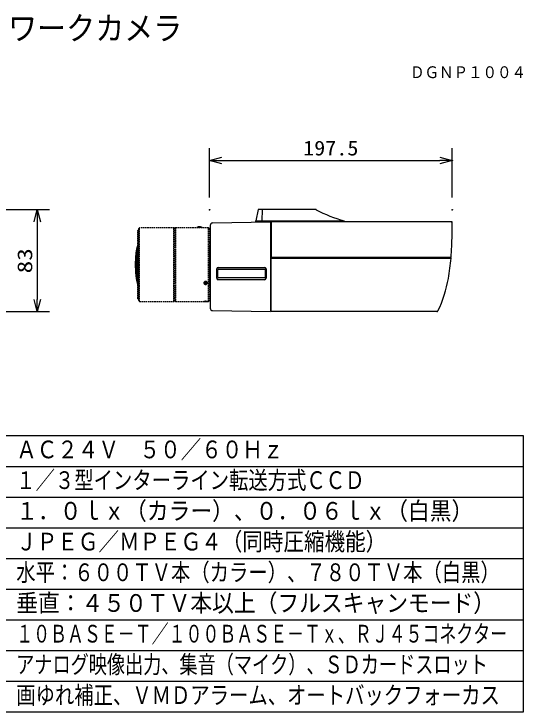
# Model space of a CAD drawing. Units: millimetres, scale not verified. Extents: x -63 to 63, y -56 to 57.
# Drawn here: x -20.4 to 62.5, y -56.4 to 57.3 of the extents above; entities that cross this region are included whole.
import ezdxf
from ezdxf.enums import TextEntityAlignment as Align

# ---------------------------------------------------------------- set-up
doc = ezdxf.new("R2010")
doc.units = ezdxf.units.MM
doc.header["$LTSCALE"] = 0.189787
doc.header["$PDMODE"] = 32
doc.header["$PDSIZE"] = 0.0949
doc.linetypes.add('DASHED1', pattern=[1.8, 1.2, -0.6])
doc.linetypes.add('LONG_DOUBLE_CHAIN', pattern=[21.8, 18, -1, 0.6, -0.6, 0.6, -1])
for name, color, linetype in [('0-0_MOJI1', 2, 'Continuous'), ('0-1_TOUROKU', 1, 'Continuous'), ('0-2_GAIKEI', 1, 'DASHED1'), ('0-3_WAKU', 3, 'Continuous'), ('0-4_DEFPOINTS', 7, 'Continuous')]:
    doc.layers.add(name, color=color, linetype=linetype)
doc.styles.add('ＭＳ ゴシック', font='')
doc.styles.get('ＭＳ ゴシック').set_extended_font_data('MS Gothic')

# ---------------------------------------------------------------- blocks, each defined once
blk = doc.blocks.new('_OPEN30')
at = {"layer": '0-4_DEFPOINTS'}
blk.add_line((0, 0), (-1, 0), dxfattribs=at)
blk.add_lwpolyline([(-1, 0.26795), (0, 0), (-1, -0.26795)], dxfattribs=at)

msp = doc.modelspace()

# ---------------------------------------------------------------- linework, layer by layer
at = {"layer": '0-2_GAIKEI', "color": 7, "linetype": 'Continuous'}
for p, q in [((19.3994, 25.4235), (18.9994, 23.6235)), ((20.3065, 25.4235), (19.3994, 25.4235)), ((22.4994, 25.4235), (20.3065, 25.4235)), ((28.7741, 25.4235), (22.4994, 25.4235)), ((28.6145, 25.4235), (26.9844, 25.4235)), ((11.5794, 22.8591), (11.5794, 16.5235)), ((11.9724, 23.259), (21.3994, 23.4235)), ((18.9994, 23.4235), (18.9994, 23.6235)), ((33.3995, 23.4235), (18.9994, 23.4235)), ((50.7793, 23.4235), (21.4994, 23.4235)), ((33.3995, 23.4235), (33.3995, 23.6235)), ((50.9795, 23.4235), (50.8495, 23.4235)), ((11.5794, 16.5235), (11.5794, 9.388)), ((11.9724, 8.9881), (21.3994, 8.8235)), ((21.3994, 9.0235), (21.4994, 9.0253)), ((48.4743, 8.8235), (21.4994, 8.8235))]:
    msp.add_line(p, q, dxfattribs=at)
at = {"layer": '0-2_GAIKEI', "linetype": 'Continuous'}
for p, q in [((20.0311, 25.4235), (19.9994, 23.6235)), ((18.9994, 23.6235), (33.3995, 23.6235)), ((19.9994, 23.4235), (19.9994, 23.6235)), ((21.3994, 23.4235), (21.3994, 16.5235)), ((21.4994, 23.22), (21.3994, 23.2235)), ((21.4994, 23.4235), (21.4994, 17.6235)), ((36.2995, 17.6235), (21.4994, 17.6235)), ((21.4994, 17.5235), (50.778, 17.5235)), ((21.4994, 8.8235), (21.4994, 17.5235)), ((22.1994, 17.5235), (22.1994, 17.6235)), ((50.7867, 17.6235), (36.2995, 17.6235)), ((50.4395, 17.6235), (50.6795, 17.6235)), ((50.6795, 17.5235), (50.6795, 17.6235)), ((12.8794, 16.0235), (20.4194, 16.0235)), ((21.3994, 16.5235), (21.3994, 8.8235)), ((12.6394, 14.2635), (12.6394, 15.7835)), ((12.7994, 14.4235), (12.7994, 15.6235)), ((12.8994, 15.7235), (20.3994, 15.7235)), ((20.4994, 15.6235), (20.4994, 14.4235)), ((20.6594, 15.7835), (20.6594, 14.2635)), ((20.4194, 14.0235), (12.8794, 14.0235)), ((20.3994, 14.3235), (12.8994, 14.3235))]:
    msp.add_line(p, q, dxfattribs=at)
at = {"layer": '0-2_GAIKEI', "color": 7, "linetype": 'LONG_DOUBLE_CHAIN'}
msp.add_line((28.7995, 25.4235), (28.7741, 25.4235), dxfattribs=at)
at = {"layer": '0-2_GAIKEI'}
for p, q in [((-0.117, 22.1486), (-0.217, 22.0486)), ((-0.217, 11.6735), (-0.217, 22.0486)), ((-0.117, 11.5869), (-0.117, 22.1486)), ((-0.057, 22.1486), (-0.117, 22.1486)), ((-0.057, 10.6286), (-0.057, 22.3486)), ((0.083, 10.4886), (0.083, 22.4886)), ((5.663, 10.4886), (5.663, 22.4886)), ((5.763, 10.5886), (5.763, 22.3886)), ((5.8514, 22.3286), (5.763, 22.3286)), ((5.8514, 10.5886), (5.8514, 22.3886)), ((5.9514, 22.4886), (5.9514, 10.4886)), ((11.2794, 22.4886), (5.9514, 22.4886)), ((9.3836, 22.4886), (9.3836, 22.4907)), ((9.4574, 22.5446), (9.4428, 22.5371)), ((9.4428, 22.4886), (9.4428, 22.5371)), ((9.5028, 22.5796), (9.4442, 22.5382)), ((9.5245, 22.5827), (9.4574, 22.5446)), ((9.4574, 22.4886), (9.4574, 22.5446)), ((9.5565, 22.587), (9.5245, 22.5827)), ((9.5245, 22.4886), (9.5245, 22.5827)), ((9.627, 22.6161), (9.5565, 22.587)), ((9.5565, 22.4886), (9.5565, 22.587)), ((9.6742, 22.6152), (9.627, 22.6161)), ((9.627, 22.4886), (9.627, 22.6161)), ((9.6742, 22.4886), (9.6742, 22.6152)), ((9.7433, 22.4886), (9.7433, 22.635)), ((9.8655, 22.6383), (9.8025, 22.6272)), ((9.8025, 22.4886), (9.8025, 22.6272)), ((9.9327, 22.6222), (9.8655, 22.6383)), ((9.8655, 22.4886), (9.8655, 22.6383)), ((9.9852, 22.6257), (9.9327, 22.6222)), ((9.9327, 22.4886), (9.9327, 22.6222)), ((10.0558, 22.6005), (9.9852, 22.6257)), ((9.9852, 22.4886), (9.9852, 22.6257)), ((10.0558, 22.4886), (10.0558, 22.6005)), ((10.1635, 22.5636), (10.0943, 22.598)), ((10.0943, 22.4886), (10.0943, 22.598)), ((10.2295, 22.5277), (10.156, 22.5796)), ((10.1854, 22.5571), (10.1635, 22.5636)), ((10.1635, 22.4886), (10.1635, 22.5636)), ((10.2484, 22.514), (10.1854, 22.5571)), ((10.1854, 22.4886), (10.1854, 22.5571)), ((10.2522, 22.5059), (10.2484, 22.514)), ((10.2484, 22.4886), (10.2484, 22.514)), ((10.2701, 22.4886), (10.2522, 22.5059)), ((10.2522, 22.4886), (10.2522, 22.5059)), ((11.2794, 10.4886), (11.2794, 22.4886)), ((11.3794, 22.3886), (11.2794, 22.4886)), ((11.3794, 22.3886), (11.3794, 10.5886)), ((-0.3007, 13.6546), (-0.3007, 19.3226)), ((-0.2958, 13.6349), (-0.2958, 19.3423)), ((-0.291, 13.6151), (-0.291, 19.362)), ((-0.286, 13.5955), (-0.286, 19.3817)), ((-0.281, 13.5758), (-0.281, 19.4014)), ((-0.2759, 13.5561), (-0.2759, 19.4211)), ((-0.2708, 13.5365), (-0.2708, 19.4407)), ((-0.2656, 13.5169), (-0.2656, 19.4603)), ((-0.2603, 13.4972), (-0.2603, 19.4799)), ((-0.255, 13.4777), (-0.255, 19.4995)), ((-0.2495, 13.4581), (-0.2495, 19.5191)), ((-0.2441, 13.4385), (-0.2441, 19.5386)), ((-0.2385, 13.419), (-0.2385, 19.5582)), ((-0.2329, 13.3995), (-0.2329, 19.5777)), ((-0.2272, 13.38), (-0.2272, 19.5972)), ((-0.2214, 13.3605), (-0.2214, 19.6166)), ((11.4794, 19.3886), (11.3794, 19.4886)), ((11.4794, 12.9235), (11.4794, 20.1235)), ((11.4794, 20.1235), (11.5794, 20.1235)), ((11.4794, 20.1235), (11.5794, 20.1235)), ((11.4794, 19.3886), (11.4794, 18.3784)), ((-0.4858, 14.7756), (-0.4858, 18.2016)), ((-0.4837, 14.7554), (-0.4837, 18.2218)), ((-0.4816, 14.7352), (-0.4816, 18.242)), ((-0.4794, 14.715), (-0.4794, 18.2622)), ((-0.4771, 14.6948), (-0.4771, 18.2824)), ((-0.4749, 14.6746), (-0.4749, 18.3025)), ((-0.4726, 14.6545), (-0.4726, 18.3227)), ((-0.4702, 14.6343), (-0.4702, 18.3429)), ((-0.4679, 14.6141), (-0.4679, 18.363)), ((-0.4655, 14.594), (-0.4655, 18.3832)), ((-0.463, 14.5738), (-0.463, 18.4034)), ((-0.4605, 14.5537), (-0.4605, 18.4235)), ((-0.458, 14.5335), (-0.458, 18.4437)), ((-0.4554, 14.5134), (-0.4554, 18.4638)), ((-0.4528, 14.4932), (-0.4528, 18.4839)), ((-0.4502, 14.4731), (-0.4502, 18.5041)), ((-0.4475, 14.453), (-0.4475, 18.5242)), ((-0.4448, 14.4329), (-0.4448, 18.5443)), ((-0.442, 14.4127), (-0.442, 18.5644)), ((-0.4392, 14.3926), (-0.4392, 18.5845)), ((-0.4363, 14.3725), (-0.4363, 18.6046)), ((-0.4334, 14.3524), (-0.4334, 18.6247)), ((-0.4305, 14.3324), (-0.4305, 18.6448)), ((-0.4275, 14.3123), (-0.4275, 18.6649)), ((-0.4245, 14.2922), (-0.4245, 18.685)), ((-0.4214, 14.2721), (-0.4214, 18.705)), ((-0.4183, 14.2521), (-0.4183, 18.7251)), ((-0.4151, 14.232), (-0.4151, 18.7452)), ((-0.4119, 14.212), (-0.4119, 18.7652)), ((-0.4086, 14.1919), (-0.4086, 18.7853)), ((-0.4053, 14.1719), (-0.4053, 18.8053)), ((-0.4019, 14.1519), (-0.4019, 18.8253)), ((-0.3985, 14.1318), (-0.3985, 18.8453)), ((-0.3951, 14.1118), (-0.3951, 18.8653)), ((-0.3916, 14.0918), (-0.3916, 18.8853)), ((-0.388, 14.0719), (-0.388, 18.9053)), ((-0.3844, 14.0519), (-0.3844, 18.9253)), ((-0.3807, 14.0319), (-0.3807, 18.9453)), ((-0.377, 14.0119), (-0.377, 18.9652)), ((-0.3733, 13.992), (-0.3733, 18.9852)), ((-0.3695, 13.972), (-0.3695, 19.0051)), ((-0.3656, 13.9521), (-0.3656, 19.0251)), ((-0.3617, 13.9322), (-0.3617, 19.045)), ((-0.3577, 13.9123), (-0.3577, 19.0649)), ((-0.3536, 13.8924), (-0.3536, 19.0848)), ((-0.3495, 13.8725), (-0.3495, 19.1047)), ((-0.3454, 13.8526), (-0.3454, 19.1246)), ((-0.3412, 13.8328), (-0.3412, 19.1444)), ((-0.3369, 13.8129), (-0.3369, 19.1643)), ((-0.3326, 13.7931), (-0.3326, 19.1841)), ((-0.3282, 13.7732), (-0.3282, 19.2039)), ((-0.3238, 13.7534), (-0.3238, 19.2237)), ((-0.3193, 13.7336), (-0.3193, 19.2435)), ((-0.3147, 13.7138), (-0.3147, 19.2633)), ((-0.3101, 13.6941), (-0.3101, 19.2831)), ((-0.3054, 13.6743), (-0.3054, 19.3028)), ((11.4794, 18.3784), (11.3794, 18.5285)), ((11.4794, 13.8835), (11.4794, 19.1687)), ((11.4794, 17.7586), (11.4794, 18.3784)), ((-0.558, 15.91), (-0.558, 17.0672)), ((-0.5574, 15.8897), (-0.5574, 17.0875)), ((-0.5568, 15.8694), (-0.5568, 17.1078)), ((-0.5562, 15.8491), (-0.5562, 17.128)), ((-0.5555, 15.8288), (-0.5555, 17.1483)), ((-0.5548, 15.8085), (-0.5548, 17.1686)), ((-0.5541, 15.7883), (-0.5541, 17.1889)), ((-0.5533, 15.768), (-0.5533, 17.2092)), ((-0.5526, 15.7477), (-0.5526, 17.2295)), ((-0.5518, 15.7274), (-0.5518, 17.2498)), ((-0.551, 15.7071), (-0.551, 17.2701)), ((-0.5502, 15.6868), (-0.5502, 17.2904)), ((-0.5493, 15.6665), (-0.5493, 17.3106)), ((-0.5484, 15.6462), (-0.5484, 17.3309)), ((-0.5475, 15.626), (-0.5475, 17.3512)), ((-0.5466, 15.6057), (-0.5466, 17.3715)), ((-0.5457, 15.5854), (-0.5457, 17.3918)), ((-0.5447, 15.5651), (-0.5447, 17.4121)), ((-0.5437, 15.5448), (-0.5437, 17.4323)), ((-0.5427, 15.5246), (-0.5427, 17.4526)), ((-0.5416, 15.5043), (-0.5416, 17.4729)), ((-0.5406, 15.484), (-0.5406, 17.4932)), ((-0.5395, 15.4637), (-0.5395, 17.5134)), ((-0.5384, 15.4435), (-0.5384, 17.5337)), ((-0.5372, 15.4232), (-0.5372, 17.554)), ((-0.5361, 15.4029), (-0.5361, 17.5743)), ((-0.5349, 15.3826), (-0.5349, 17.5945)), ((-0.5336, 15.3624), (-0.5336, 17.6148)), ((-0.5324, 15.3421), (-0.5324, 17.6351)), ((-0.5311, 15.3218), (-0.5311, 17.6553)), ((-0.5298, 15.3016), (-0.5298, 17.6756)), ((-0.5285, 15.2813), (-0.5285, 17.6958)), ((-0.5271, 15.2611), (-0.5271, 17.7161)), ((-0.5258, 15.2408), (-0.5258, 17.7364)), ((-0.5243, 15.2206), (-0.5243, 17.7566)), ((-0.5229, 15.2003), (-0.5229, 17.7769)), ((-0.5214, 15.18), (-0.5214, 17.7971)), ((-0.52, 15.1598), (-0.52, 17.8174)), ((-0.5184, 15.1396), (-0.5184, 17.8376)), ((-0.5169, 15.1193), (-0.5169, 17.8579)), ((-0.5153, 15.0991), (-0.5153, 17.8781)), ((-0.5137, 15.0788), (-0.5137, 17.8983)), ((-0.5121, 15.0586), (-0.5121, 17.9186)), ((-0.5104, 15.0384), (-0.5104, 17.9388)), ((-0.5087, 15.0181), (-0.5087, 17.9591)), ((-0.507, 14.9979), (-0.507, 17.9793)), ((-0.5052, 14.9777), (-0.5052, 17.9995)), ((-0.5034, 14.9574), (-0.5034, 18.0197)), ((-0.5016, 14.9372), (-0.5016, 18.04)), ((-0.4997, 14.917), (-0.4997, 18.0602)), ((-0.4979, 14.8968), (-0.4979, 18.0804)), ((-0.4959, 14.8766), (-0.4959, 18.1006)), ((-0.494, 14.8564), (-0.494, 18.1208)), ((-0.492, 14.8362), (-0.492, 18.141)), ((-0.49, 14.816), (-0.49, 18.1612)), ((-0.4879, 14.7958), (-0.4879, 18.1814)), ((11.3794, 17.7586), (11.4794, 17.7586)), ((11.3794, 17.3736), (11.4794, 17.4487)), ((11.4794, 17.4487), (11.4794, 17.7586)), ((11.4794, 17.4487), (11.4794, 13.6387)), ((-0.5663, 16.5393), (-0.5664, 16.519)), ((-0.5664, 16.4581), (-0.5664, 16.519)), ((-0.5664, 16.519), (-0.5664, 16.4987)), ((-0.5664, 16.4784), (-0.5664, 16.4987)), ((-0.5664, 16.4987), (-0.5664, 16.4886)), ((-0.5664, 16.4886), (-0.5664, 16.4784)), ((-0.5664, 16.4784), (-0.5664, 16.4581)), ((-0.5664, 16.4581), (-0.5663, 16.4378)), ((-0.5662, 16.58), (-0.5663, 16.5596)), ((-0.5663, 16.4175), (-0.5663, 16.5596)), ((-0.5663, 16.5596), (-0.5663, 16.5393)), ((-0.5663, 16.4378), (-0.5663, 16.5393)), ((-0.5663, 16.4378), (-0.5663, 16.4175)), ((-0.5663, 16.4175), (-0.5662, 16.3972)), ((-0.5661, 16.6003), (-0.5662, 16.58)), ((-0.5662, 16.3972), (-0.5662, 16.58)), ((-0.5662, 16.3972), (-0.5661, 16.3769)), ((-0.566, 16.6206), (-0.5661, 16.6003)), ((-0.5661, 16.3769), (-0.5661, 16.6003)), ((-0.5661, 16.3769), (-0.566, 16.3566)), ((-0.5658, 16.6409), (-0.566, 16.6206)), ((-0.566, 16.3566), (-0.566, 16.6206)), ((-0.566, 16.3566), (-0.5658, 16.3363)), ((-0.5657, 16.6612), (-0.5658, 16.6409)), ((-0.5658, 16.3363), (-0.5658, 16.6409)), ((-0.5658, 16.3363), (-0.5657, 16.316)), ((-0.5655, 16.6815), (-0.5657, 16.6612)), ((-0.5657, 16.316), (-0.5657, 16.6612)), ((-0.5657, 16.316), (-0.5655, 16.2957)), ((-0.5653, 16.7018), (-0.5655, 16.6815)), ((-0.5655, 16.2957), (-0.5655, 16.6815)), ((-0.5655, 16.2957), (-0.5653, 16.2754)), ((-0.565, 16.7221), (-0.5653, 16.7018)), ((-0.5653, 16.2754), (-0.5653, 16.7018)), ((-0.5653, 16.2754), (-0.565, 16.2551)), ((-0.5648, 16.7424), (-0.565, 16.7221)), ((-0.565, 16.2551), (-0.565, 16.7221)), ((-0.565, 16.2551), (-0.5648, 16.2348)), ((-0.5645, 16.7627), (-0.5648, 16.7424)), ((-0.5648, 16.2348), (-0.5648, 16.7424)), ((-0.5648, 16.2348), (-0.5645, 16.2145)), ((-0.5642, 16.783), (-0.5645, 16.7627)), ((-0.5645, 16.2145), (-0.5645, 16.7627)), ((-0.5645, 16.2145), (-0.5642, 16.1942)), ((-0.5639, 16.8033), (-0.5642, 16.783)), ((-0.5642, 16.1942), (-0.5642, 16.783)), ((-0.5642, 16.1942), (-0.5639, 16.1739)), ((-0.5636, 16.8236), (-0.5639, 16.8033)), ((-0.5639, 16.1739), (-0.5639, 16.8033)), ((-0.5639, 16.1739), (-0.5636, 16.1536)), ((-0.5633, 16.8439), (-0.5636, 16.8236)), ((-0.5636, 16.1536), (-0.5636, 16.8236)), ((-0.5636, 16.1536), (-0.5633, 16.1333)), ((-0.5629, 16.8642), (-0.5633, 16.8439)), ((-0.5633, 16.1333), (-0.5633, 16.8439)), ((-0.5633, 16.1333), (-0.5629, 16.113)), ((-0.5625, 16.8845), (-0.5629, 16.8642)), ((-0.5629, 16.113), (-0.5629, 16.8642)), ((-0.5629, 16.113), (-0.5625, 16.0927)), ((-0.5621, 16.9048), (-0.5625, 16.8845)), ((-0.5625, 16.0927), (-0.5625, 16.8845)), ((-0.5625, 16.0927), (-0.5621, 16.0724)), ((-0.5617, 16.9251), (-0.5621, 16.9048)), ((-0.5621, 16.0724), (-0.5621, 16.9048)), ((-0.5621, 16.0724), (-0.5617, 16.0521)), ((-0.5612, 16.9454), (-0.5617, 16.9251)), ((-0.5617, 16.0521), (-0.5617, 16.9251)), ((-0.5617, 16.0521), (-0.5612, 16.0318)), ((-0.5607, 16.9657), (-0.5612, 16.9454)), ((-0.5612, 16.0318), (-0.5612, 16.9454)), ((-0.5612, 16.0318), (-0.5607, 16.0115)), ((-0.5602, 16.986), (-0.5607, 16.9657)), ((-0.5607, 16.0115), (-0.5607, 16.9657)), ((-0.5607, 16.0115), (-0.5602, 15.9912)), ((-0.5602, 15.9912), (-0.5602, 16.986)), ((-0.5602, 15.9912), (-0.5597, 15.9709)), ((-0.5597, 15.9709), (-0.5597, 17.0063)), ((-0.5592, 15.9506), (-0.5592, 17.0266)), ((-0.5586, 15.9303), (-0.5586, 17.0469)), ((10.8819, 13.6412), (10.8109, 13.5445)), ((10.9464, 13.5938), (10.8819, 13.6412)), ((11.4794, 13.6387), (11.3794, 13.5636)), ((10.7142, 13.6156), (10.6668, 13.5511)), ((10.6668, 13.5511), (10.7635, 13.48)), ((10.7635, 13.48), (10.6924, 13.3833)), ((10.6924, 13.3833), (10.7569, 13.336)), ((10.8109, 13.5445), (10.7142, 13.6156)), ((10.7569, 13.336), (10.828, 13.4327)), ((10.828, 13.4327), (10.9247, 13.3616)), ((10.8753, 13.4971), (10.9464, 13.5938)), ((10.972, 13.4261), (10.8753, 13.4971)), ((10.9247, 13.3616), (10.972, 13.4261)), ((11.5794, 12.9235), (11.4794, 12.9235)), ((-0.217, 10.9286), (-0.217, 11.6735)), ((-0.117, 10.8286), (-0.117, 11.5869)), ((-0.057, 10.6286), (0.083, 10.4886)), ((0.083, 10.4886), (5.663, 10.4886)), ((5.763, 10.6486), (5.8514, 10.6486)), ((5.9514, 10.4886), (10.5874, 10.4886)), ((11.0556, 10.4886), (11.2794, 10.4886)), ((11.2794, 10.4886), (11.3794, 10.5886))]:
    msp.add_line(p, q, dxfattribs=at)
for points in [[(5.663, 22.4886), (0.083, 22.4886), (-0.057, 22.3486)], [(9.4428, 22.5371), (9.4245, 22.5236), (9.3836, 22.4907)], [(9.5028, 22.5796), (9.5318, 22.5978), (9.6111, 22.6317), (9.7053, 22.6543), (9.8079, 22.6639), (9.912, 22.6599), (10.0105, 22.6425), (10.0966, 22.613), (10.156, 22.5796)], [(9.8025, 22.6272), (9.7865, 22.63), (9.7433, 22.635), (9.6742, 22.6152)], [(10.0943, 22.598), (10.0891, 22.5988), (10.0662, 22.6005), (10.0558, 22.6005)], [(-0.217, 10.9286), (-0.117, 10.8286), (-0.057, 10.8286)], [(10.5683, 10.4887), (10.6023, 10.4887), (10.6609, 10.4894), (10.7376, 10.4902), (10.8238, 10.4906), (10.9097, 10.4902), (10.9856, 10.4894), (11.0431, 10.4887), (11.0756, 10.4888), (11.0814, 10.4895), (11.0668, 10.4916), (11.0245, 10.4945), (10.9594, 10.4974), (10.8786, 10.4993), (10.7914, 10.4996), (10.7077, 10.4981), (10.6368, 10.4955), (10.5866, 10.4925), (10.5629, 10.49), (10.5646, 10.4896)]]:
    msp.add_lwpolyline(points, dxfattribs=at)
msp.add_lwpolyline([(11.0814, 13.4886), (11.0668, 13.5746), (11.0245, 13.6509), (10.9594, 13.709), (10.8786, 13.7422), (10.7914, 13.7468), (10.7077, 13.7224), (10.6368, 13.6716), (10.5866, 13.6002), (10.5629, 13.5161), (10.5683, 13.4291), (10.6023, 13.3487), (10.6609, 13.2841), (10.7376, 13.2425), (10.8238, 13.2286), (10.9097, 13.244), (10.9856, 13.287), (11.0431, 13.3527), (11.0756, 13.4337)], close=True, dxfattribs=at)
for radius in [0.2445, 0.2046]:
    msp.add_circle((10.8194, 13.4886), radius, dxfattribs=at)
at = {"layer": '0-2_GAIKEI', "color": 7, "linetype": 'Continuous'}
for centre, radius, start, end in [((28.7741, 25.3235), 0.1, 61.60815, 90), ((38.3317, 43.0059), 20, 241.60815, 255.72299), ((11.9794, 22.8591), 0.4, 91, 180), ((50.7793, 23.2235), 0.2, 359.88518, 90), ((-49.0207, 23.4235), 100.0001, 357.70756, 359.88518), ((-49.0207, 23.4235), 100.0001, 359.92066, 0), ((10.9314, 21.0235), 40.0001, 355.12398, 357.70756), ((10.9314, 21.0235), 40.0001, 350.21963, 354.9802), ((30.6408, 17.6261), 20, 334.24824, 350.21963), ((11.9794, 9.388), 0.4, 180, 269), ((48.4743, 9.0235), 0.2, 270, 334.24824)]:
    msp.add_arc(centre, radius, start, end, dxfattribs=at)
at = {"layer": '0-2_GAIKEI', "color": 7, "linetype": 'LONG_DOUBLE_CHAIN'}
msp.add_arc((38.3317, 43.0059), 20, 241.53576, 241.60815, dxfattribs=at)
at = {"layer": '0-2_GAIKEI'}
for centre, start, end in [((5.663, 22.3886), 0, 90), ((5.9514, 22.3886), 90, 180), ((5.663, 10.5886), 270, 0), ((5.9514, 10.5886), 180, 270)]:
    msp.add_arc(centre, 0.1, start, end, dxfattribs=at)
at = {"layer": '0-2_GAIKEI', "linetype": 'Continuous'}
for centre, radius, start, end in [((12.8794, 15.7835), 0.24, 90, 180), ((20.4194, 15.7835), 0.24, 0, 90), ((12.8994, 15.6235), 0.1, 90, 180), ((20.3994, 15.6235), 0.1, 0, 90), ((12.8794, 14.2635), 0.24, 180, 270), ((12.8994, 14.4235), 0.1, 180, 270), ((20.3994, 14.4235), 0.1, 270, 0), ((20.4194, 14.2635), 0.24, 270, 0)]:
    msp.add_arc(centre, radius, start, end, dxfattribs=at)
at = {"layer": '0-3_WAKU'}
for p, q in [((11.4794, 27.4168), (11.4794, 35.4169)), ((50.9793, 27.4168), (50.9793, 35.4169)), ((13.4794, 33.4169), (48.9793, 33.4169)), ((-22.5701, 25.4235), (-14.5701, 25.4235)), ((-16.5701, 23.4235), (-16.5701, 10.8235)), ((-22.5701, 8.8235), (-14.5701, 8.8235))]:
    msp.add_line(p, q, dxfattribs=at)
at = {"layer": '0-3_WAKU', "color": 4}
for p, q in [((-62.5001, -11.3667), (62.5001, -11.3667)), ((62.5001, -11.3667), (62.5001, -56.3667)), ((62.5001, -56.3667), (-62.5001, -56.3667))]:
    msp.add_line(p, q, dxfattribs=at)
at = {"layer": '0-3_WAKU', "color": 1}
for p, q in [((-62.5001, -16.3667), (62.5001, -16.3667)), ((-62.5001, -21.3667), (62.5001, -21.3667)), ((-62.5001, -26.3667), (62.5001, -26.3667)), ((-62.5001, -31.3667), (62.5001, -31.3667)), ((-62.5001, -36.3667), (62.5001, -36.3667)), ((-62.5001, -41.3667), (62.5001, -41.3667)), ((-62.5001, -46.3667), (62.5001, -46.3667)), ((-62.5001, -51.3667), (62.5001, -51.3667))]:
    msp.add_line(p, q, dxfattribs=at)
at = {"layer": '0-4_DEFPOINTS'}
for p in [(50.9793, 33.4169), (11.4794, 25.4168), (50.9793, 25.4168), (-16.5701, 8.8235)]:
    msp.add_point(p, dxfattribs=at)

# ---------------------------------------------------------------- block references
at = {"layer": '0-3_WAKU', "xscale": 2, "yscale": 2}
for p, rotation in [((11.4794, 33.4169), 180), ((-16.5701, 25.4235), 90), ((-16.5701, 8.8235), 270)]:
    msp.add_blockref('_OPEN30', p, dxfattribs=dict(at, rotation=rotation))
msp.add_blockref('_OPEN30', (50.9793, 33.4169), dxfattribs=at)

# ---------------------------------------------------------------- texts
at = {"layer": '0-0_MOJI1', "style": 'ＭＳ ゴシック'}
for s, height, width, p in [('ネットワークカメラ', 3.849, 0.9, (-35.5, 51.8932)), ('ＡＣ２４Ｖ\u3000５０／６０Ｈｚ', 2.886, 0.85, (-20, -15.9218)), ('１／３型インターライン転送方式ＣＣＤ', 2.886, 0.8, (-20, -20.9218)), ('１．０ｌｘ（カラー）、０．０６ｌｘ（白黒）', 2.886, 0.9, (-20, -25.9218)), ('ＪＰＥＧ／ＭＰＥＧ４（同時圧縮機能）', 2.886, 0.85, (-20, -30.9218)), ('水平：６００ＴＶ本（カラー）、７８０ＴＶ本（白黒）', 2.886, 0.8, (-20, -35.9218)), ('垂直：４５０ＴＶ本以上（フルスキャンモード）', 2.886, 0.9, (-20, -40.9218)), ('１０ＢＡＳＥ－Ｔ／１００ＢＡＳＥ－Ｔｘ、ＲＪ４５コネクター', 2.886, 0.7, (-20, -45.9218)), ('アナログ映像出力、集音（マイク）、ＳＤカードスロット', 2.886, 0.75, (-20, -50.9219)), ('画ゆれ補正、ＶＭＤアラーム、オートバックフォーカス', 2.886, 0.8, (-20, -55.9219))]:
    msp.add_text(s, height=height, dxfattribs=dict(at, width=width)).set_placement(p, align=Align.BOTTOM_LEFT)
at = {"layer": '0-1_TOUROKU', "style": 'ＭＳ ゴシック', "width": 0.9}
msp.add_text('ＤＧＮＰ１００４', height=1.924, dxfattribs=at).set_placement((44.1, 46.2633), align=Align.BOTTOM_LEFT)
at = {"layer": '0-3_WAKU', "style": 'ＭＳ ゴシック', "width": 1.1}
msp.add_text('197.5', height=2.406, dxfattribs=at).set_placement((26.7018, 33.5264), align=Align.BOTTOM_LEFT)
at = {"layer": '0-3_WAKU', "style": 'ＭＳ ゴシック', "width": 1.25}
msp.add_text('83', height=2.406, rotation=90, dxfattribs=at).set_placement((-16.6796, 15.0566), align=Align.BOTTOM_LEFT)

doc.saveas('drawing.dxf')
